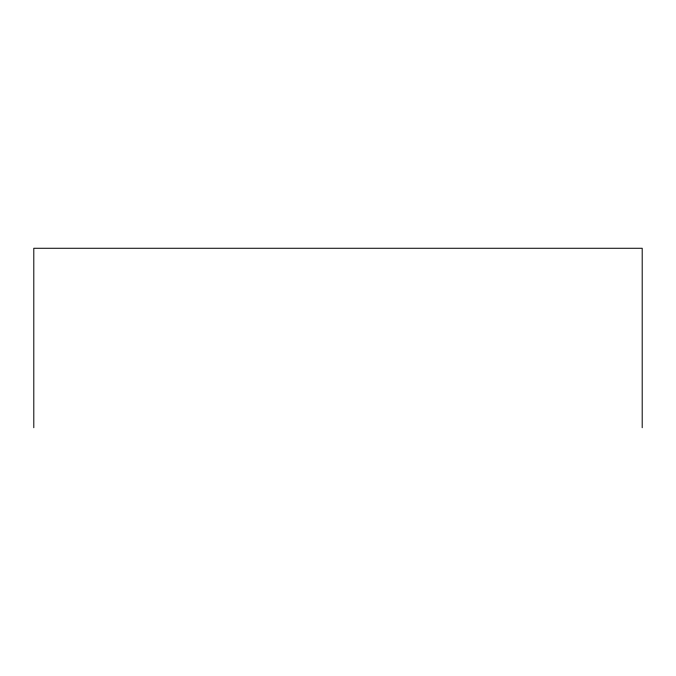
<?xml version="1.0" encoding="UTF-8"?>
<svg xmlns="http://www.w3.org/2000/svg" width="676" height="676" viewBox="0 0 676 676"><rect width="100%" height="100%" fill="white"/><g stroke="black" fill="none" stroke-linecap="round" stroke-linejoin="round"><path stroke-width="1.01" d="M642.2 427.731L642.2 248.269L33.8 248.269L33.8 427.731"/></g></svg>
